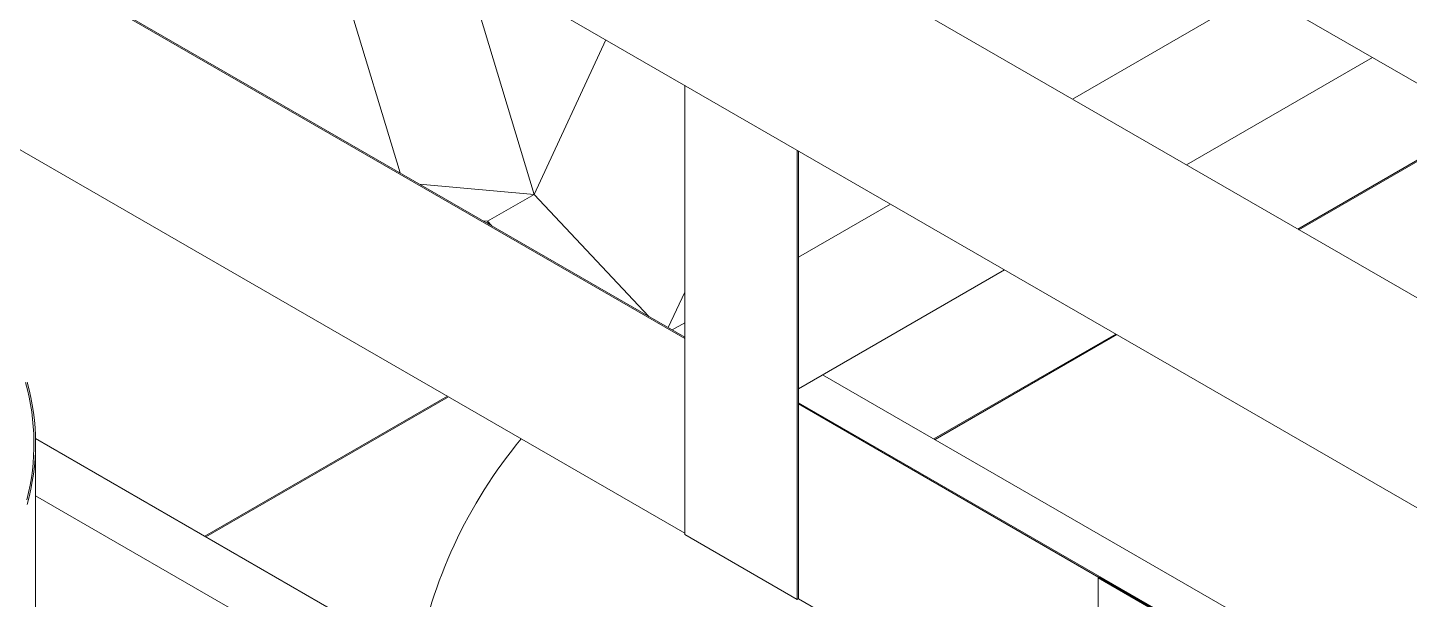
# Model space of a CAD drawing. Header units: millimetres. Extents: x -312439 to 477422, y -331570 to 212570.
# Drawn here: x 395669 to 396200, y 107056 to 107276 of the extents above; entities that cross this region are included whole.
import ezdxf

# ---------------------------------------------------------------- set-up
doc = ezdxf.new("R2010")
doc.units = ezdxf.units.MM

msp = doc.modelspace()

# ---------------------------------------------------------------- linework, layer by layer
at = {"color": 5, "linetype": 'Continuous', "lineweight": 0, "extrusion": (0, 0.816497, 0.57735)}
for p, q in [((395344.599, 107667.419), (396945.921, 106742.895)), ((397296.281, 106623.303), (395542.495, 107635.852)), ((395309.597, 107606.795), (397166.996, 106534.425))]:
    msp.add_line(p, q, dxfattribs=at)
at = {"color": 3, "linetype": 'Continuous', "lineweight": 0, "extrusion": (0, 0.816497, 0.57735)}
for p, q in [((395776.371, 107337.302), (395811.856, 107219.825)), ((395921.379, 107156.592), (395631.235, 107324.107)), ((395921.379, 107156.092), (395631.235, 107323.607)), ((395835.84, 107302.968), (395863.445, 107211.578)), ((396070.573, 107248.278), (396142.183, 107289.622)), ((395863.445, 107211.578), (395891.05, 107271.092)), ((396186.084, 107264.276), (396114.474, 107222.931)), ((395921.379, 107253.582), (395921.379, 107080.582)), ((396224.628, 107237.069), (396157.307, 107198.201)), ((396224.756, 107236.643), (396157.74, 107197.951)), ((395964.685, 107228.579), (395964.685, 107055.579)), ((395965.118, 107228.329), (395965.118, 107055.829)), ((395819.293, 107215.531), (395863.445, 107211.578)), ((395863.445, 107211.578), (395845.485, 107201.209)), ((395907.597, 107164.549), (395863.445, 107211.578)), ((395965.118, 107187.394), (396000.57, 107207.861)), ((395843.846, 107201.355), (395845.485, 107201.209)), ((395845.485, 107200.666), (395844.959, 107200.713)), ((395845.485, 107201.209), (395847.123, 107199.463)), ((395846.011, 107200.106), (395845.485, 107200.666)), ((396044.471, 107182.515), (395965.118, 107136.701)), ((395921.379, 107173.934), (395915.034, 107160.255)), ((395916.574, 107159.366), (395921.379, 107162.14)), ((396087.304, 107157.785), (396017.286, 107117.36)), ((396087.737, 107157.535), (396017.719, 107117.11)), ((395830.081, 107133.793), (395736.696, 107079.877)), ((395830.514, 107133.543), (395737.129, 107079.627)), ((396242.746, 106971.051), (395965.118, 107131.339)), ((395907.294, 106981.383), (395671.558, 107117.484)), ((395671.578, 107095.47), (395862.892, 106985.015))]:
    msp.add_line(p, q, dxfattribs=at)
at = {"color": 0, "linetype": 'Continuous', "lineweight": 0, "extrusion": (0, 0.816497, 0.57735)}
for p, q in [((395921.379, 107081.082), (395631.235, 107248.597)), ((396242.746, 106987.191), (395974.452, 107142.09)), ((396080.783, 107064.06), (395965.118, 107130.839)), ((395671.578, 106974.871), (395671.578, 107115.611)), ((395964.685, 107055.579), (395921.379, 107080.582)), ((396080.872, 107064.112), (396080.439, 107063.862)), ((396080.439, 107063.862), (396080.439, 106947.317)), ((396080.439, 107063.862), (396123.746, 107038.859)), ((396124.179, 107039.109), (396080.872, 107064.112)), ((395965.118, 107055.829), (395964.685, 107055.579)), ((396080.439, 106989.249), (395965.118, 107055.829))]:
    msp.add_line(p, q, dxfattribs=at)
at = {"color": 0, "linetype": 'Continuous', "lineweight": 0}
for centre, major_axis, start_param, end_param in [((395409.353, 107115.611), (-261.613, 0), 2.9976529, 3.2980059), ((395409.353, 107115.611), (-262.225, 0), 2.9856485, 3.2984345), ((395895.871, 107059.579), (55.374, 95.91), 1.283548, 2.1650752)]:
    msp.add_ellipse(centre, major_axis=major_axis, ratio=0.5773503, start_param=start_param, end_param=end_param, dxfattribs=at)

doc.saveas('drawing.dxf')
